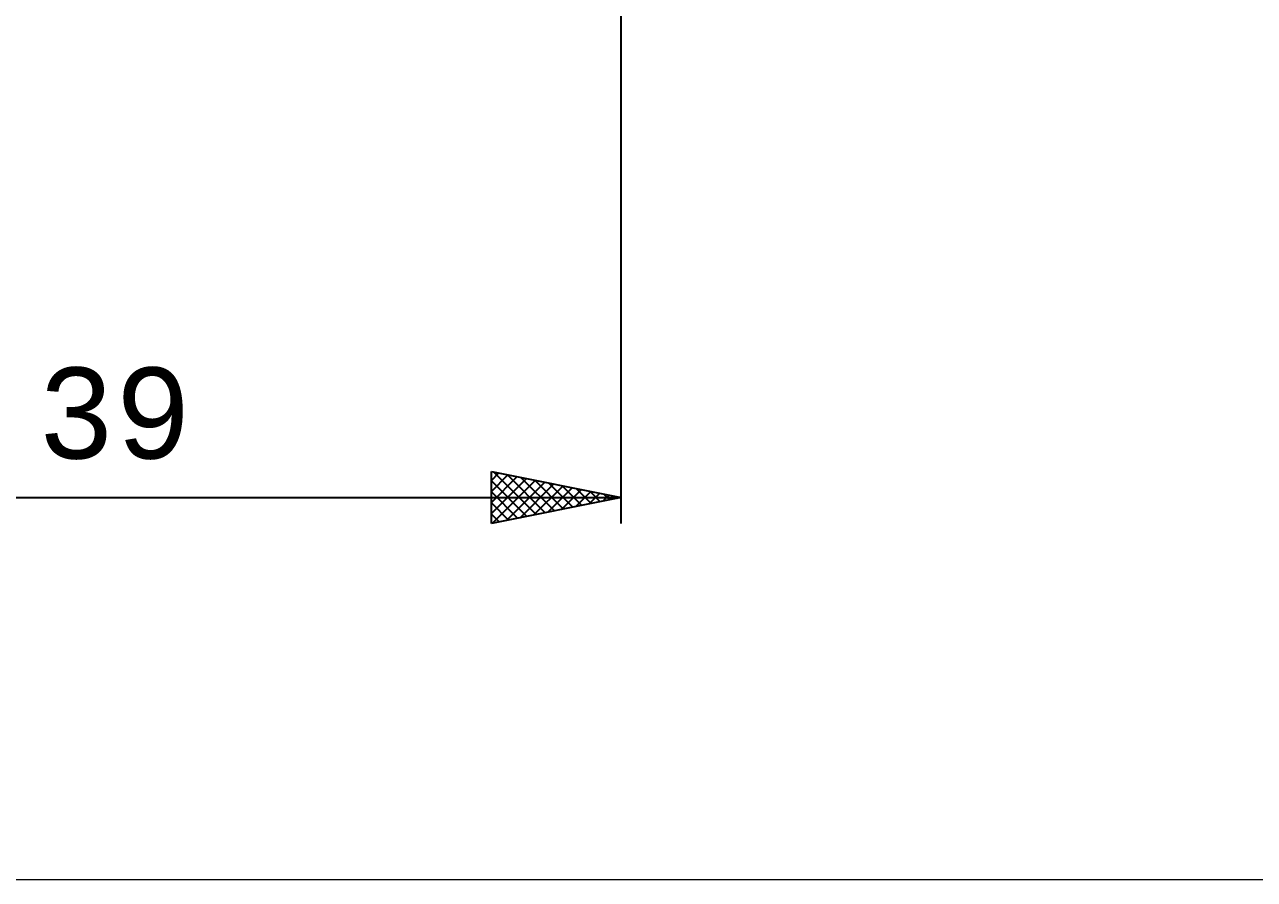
# Model space of a CAD drawing. Header units: millimetres. Extents: x -91 to 129, y -52 to 74.
# Drawn here: x 26.04 to 73.36, y -51.7 to -18.8 of the extents above; entities that cross this region are included whole.
import ezdxf
from ezdxf.enums import TextEntityAlignment as Align

# ---------------------------------------------------------------- set-up
doc = ezdxf.new("R2010")
doc.units = ezdxf.units.MM
doc.header["$LTSCALE"] = 7.4
doc.layers.add('2', color=7, linetype='CONTINUOUS')
doc.layers.add('INFTOTAL', color=9, linetype='CONTINUOUS')
doc.styles.get("Standard").update_dxf_attribs({"font": 'Monospac821 BT'})

msp = doc.modelspace()

# ---------------------------------------------------------------- linework, layer by layer
at = {"layer": '2', "color": 7, "linetype": 'CONTINUOUS', "lineweight": 25}
for p, q in [((49, -38), (49, -0.9)), ((44, -38), (44, -36)), ((44, -36), (49, -37)), ((44, -36.342), (44.285, -36.057)), ((44, -36.766), (44.639, -36.128)), ((44, -37.191), (44.992, -36.198)), ((44, -37.615), (45.346, -36.269)), ((44, -36.363), (45.364, -37.727)), ((44.049, -37.99), (45.699, -36.34)), ((44.076, -36.015), (45.718, -37.656)), ((44.579, -37.884), (46.053, -36.411)), ((44.607, -36.121), (46.071, -37.586)), ((45.137, -36.227), (46.425, -37.515)), ((45.667, -36.333), (46.778, -37.444)), ((46.198, -36.44), (47.132, -37.374)), ((44, -36.788), (45.01, -37.798)), ((45.11, -37.778), (46.406, -36.481)), ((45.64, -37.672), (46.76, -36.552)), ((46.17, -37.566), (47.114, -36.623)), ((46.701, -37.46), (47.467, -36.693)), ((46.728, -36.546), (47.485, -37.303)), ((47.231, -37.354), (47.821, -36.764)), ((47.258, -36.652), (47.839, -37.232)), ((47.761, -37.248), (48.174, -36.835)), ((47.789, -36.758), (48.192, -37.162)), ((48.292, -37.142), (48.528, -36.906)), ((48.319, -36.864), (48.546, -37.091)), ((10, -37), (49, -37)), ((49, -37), (44, -38)), ((44, -37.212), (44.657, -37.869)), ((48.822, -37.036), (48.881, -36.976)), ((48.849, -36.97), (48.899, -37.02)), ((44, -37.636), (44.303, -37.939))]:
    msp.add_line(p, q, dxfattribs=at)
at = {"layer": 'INFTOTAL', "color": 9, "linetype": 'CONTINUOUS', "lineweight": 18}
msp.add_line((-91.3, -51.7), (89.1, -51.7), dxfattribs=at)

# ---------------------------------------------------------------- texts
at = {"layer": '2', "color": 7, "linetype": 'CONTINUOUS', "lineweight": 25}
msp.add_text('39', height=3.5, dxfattribs=at).set_placement((29.5, -35.5), align=Align.CENTER)

doc.saveas('drawing.dxf')
